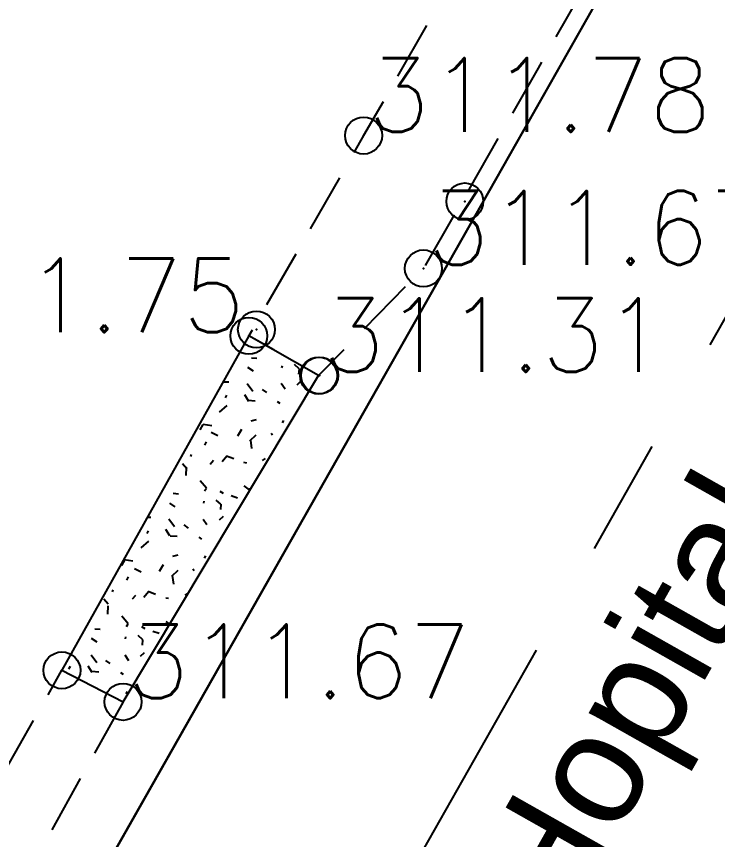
# Model space of a CAD drawing. Header units: millimetres. Extents: x 524954 to 526204, y 9523489 to 9524010.
# Drawn here: x 526058.29 to 526067.8, y 9523973.4 to 9523984.56 of the extents above; entities that cross this region are included whole.
import ezdxf
from ezdxf.enums import TextEntityAlignment as Align

# ---------------------------------------------------------------- set-up
doc = ezdxf.new("R2010")
doc.units = ezdxf.units.MM
doc.header["$PDMODE"] = 32
doc.header["$PDSIZE"] = 0.5
doc.linetypes.add('AXES2', pattern=[28.575, 19.05, -3.175, 3.175, -3.175])
doc.linetypes.add('CACHE2', pattern=[4.7625, 3.175, -1.5875])
for name, color, linetype in [('Axe_Route_Existante', 1, 'AXES2'), ('Bord_Route_Existante', 6, 'Continuous'), ('Caniveau', 5, 'CACHE2'), ('TopoAlt', 3, 'Continuous'), ('TOPOJIS', 7, 'Continuous'), ('Toponomie', 7, 'CACHE2')]:
    doc.layers.add(name, color=color, linetype=linetype)
doc.layers.add('Bord_Route_Existante_POLY3D', color=6, linetype='Continuous', plot=False)
doc.styles.add('Simplex 1.0', font='Simplex.shx', dxfattribs={"width": 0.99, "height": 1})
doc.styles.get("Standard").update_dxf_attribs({"font": 'arial.ttf'})

# ---------------------------------------------------------------- blocks, each defined once
blk = doc.blocks.new('TCPOINT M')
at = {"color": 0}
blk.add_point((0, 0), dxfattribs=at)
at = {"layer": 'TopoAlt', "style": 'Simplex 1.0', "width": 0.99}
blk.add_attdef('ALT', (0.15, 0.15), '', height=1, dxfattribs=at)

msp = doc.modelspace()

# ---------------------------------------------------------------- hatches: boundary and pattern name
at = {"layer": 'Caniveau', "linetype": 'ByBlock', "ltscale": 0.25}
h = msp.add_hatch(dxfattribs=at)
h.set_pattern_fill('HAIE', color=256, scale=1.5, angle=15, style=0)
h.set_pattern_definition([(124.29004622, (1.014315, 0.277555), (-15.293218087377, 22.30173716473923), [0.0905085, -31.69392165]), (176.565051177, (0.2734, 1.4903), (-1.448888739435, -0.388228567652), [0.094695, -4.64872149026]), (121.927513064, (0.17885, 1.496014), (-10.8425263371845, 17.28263934204195), [0.10269, -35.95975584045]), (126.250505507, (0.631744, 0.169275), (-4.8389203171242, 6.4679865618761), [0.1297425, -28.8400693737]), (43.4429286244, (0.21172, 0.96068), (13.6084047277852, 12.96384668075138), [0.11664, -40.82539219185]), (98.6598082541, (0.22912, 0.84592), (-0.3882285676543, 1.448888739434), [0.11607, -13.4670077072]), (43.0724869359, (0.83904, 1.70824), (16.1179536390994, 15.18919255559585), [0.0726255, -25.4273745]), (84.4439547804, (1.2538, 0.40807), (0.2842030364745, 4.7348947859612), [0.07305, -12.74295561798]), (137.905242923, (1.256676, 0.479656), (-4.0624631818282, 3.57020908299136), [0.086475, -30.28621009695]), (150, (1.2926, 0.6264), (-1.44888873943, -0.38822856765), [0.0544155, -2.06690484356]), (171.250505507, (1.131025, 1.543215), (-25.89981980446587, 3.93056409362894), [0.116805, -40.85269585125]), (60, (0.9734, 1.4876), (-0.38822856765, 1.44888873943), [0.084633, -2.03668734356]), (63.3664606634, (1.04099, 1.2846), (7.0363926348268, 14.3087098890701), [0.05142, -18.0109718682]), (49.6951535312, (1.11781, 1.03094), (11.7712874207194, 14.02450685250895), [0.067575, -23.6495074512]), (143.290163192, (0.422714, 1.609965), (-7.7366977959753, 5.69152942658283), [0.06918, -36.2419753107]), (87.2553283749, (0.785944, 0.848996), (1.60119268767716, 34.5931522410971), [0.11217, -39.2610442452]), (130.346175942, (0.79134, 0.96101), (-2.2253458747472, 2.50954891121583), [0.08988, -31.4458140624]), (130.016893478, (1.06139, 0.69732), (-2.2253458747352, 2.5095489112154), [0.13194, -24.6974780358]), (56.1859251657, (1.03597, 0.65945), (1.060660171784, 1.837117307093), [0.045405, -15.89981371905]), (78.434948823, (1.0232, 0.49226), (-0.388228567653, 1.448888739434), [0.0286695, -3.32543246625]), (146.185925166, (0.63713, 0.44636), (-1.8371173070985, 1.0606601717743), [0.090855, -15.85436371905]), (174.44395478, (0.67993, 0.61705), (-4.7348947859592, 0.2842030365075), [0.073053, -12.74295261798]), (34.7988763545, (0.392334, 0.69927), (14.38486186310108, 10.06606920187948), [0.050085, -39.8059057668]), (131.565051177, (0.5082, 1.0268), (-1.837117307086, 1.060660171782), [0.0286695, -3.32543246625]), (60, (0.6443, 1.196), (-0.38822856765, 1.44888873943), [0.0362775, -2.08504284356]), (71.309932474, (0.8487, 1.12684), (0.672431604126, 3.28600604652), [0.0308685, -5.3774584132]), (146.185925166, (0.60991, 1.45669), (-1.8371173070985, 1.0606601717743), [0.045465, -15.89975371905]), (15, (0.216, 1.2225), (-0.38822856765, 1.44888873943), [0.075, -1.425]), (161.309932474, (0.03296, 0.1739), (-3.28600604652, 0.672431604126), [0.092355, -5.3159719132]), (158.130102354, (-0.01632, 0.7048), (-5.123123353604, 1.73309177592), [0.106836, -7.393164]), (51.3843518158, (-0.178414, 0.66585), (4.63086925477394, 5.8995804889095), [0.1008255, -35.3004456636]), (151.73570459, (-0.18076, 0.988105), (-29.0056483458238, 15.52167400838734), [0.099864, -34.91798859]), (40.7099537808, (-0.21255, 1.33803), (2.5095489112126, 2.2253458747396), [0.13764, -44.81233219125]), (142.405356631, (0.18647, 0.29455), (-19.53585877371486, 14.9532679362278), [0.0915, -32.0099018385]), (60, (0.2564, 0.0833), (-0.38822856765, 1.44888873943), [0.0423165, -2.07900384355]), (168.434948823, (0.15775, 0.6497), (-1.448888739433, -0.388228567656), [0.0381525, -3.31594946625]), (182.471192291, (0.30467, 0.29967), (-7.632672264823, -0.492254098855), [0.11832, -13.71099668593]), (60, (0.0374, 1.0194), (-0.38822856765, 1.44888873943), [0.1060665, -2.01525384356])])
h.paths.add_polyline_path([(526061.444, 9523980.228), (526058.91, 9523975.692), (526059.738, 9523975.264), (526062.389, 9523979.687)])

# ---------------------------------------------------------------- linework, layer by layer
at = {"layer": 'Axe_Route_Existante', "ltscale": 0.5, "flags": 128}
msp.add_lwpolyline([(525586.699, 9523773.004), (525594.438, 9523777.106), (525618.223, 9523789.407), (525625.013, 9523793.73), (525631.595, 9523797.596), (525637.632, 9523800.898), (525652.791, 9523807.42), (525669.106, 9523811.823), (525685.979, 9523814.884), (525693.088, 9523815.654), (525707.454, 9523816.694), (525717.039, 9523816.84), (525725.297, 9523816.644), (525729.698, 9523816.378), (525741.406, 9523815.177), (525741.84, 9523815.117), (525749.699, 9523813.877), (525775.145, 9523809.302), (525803.422, 9523804.201), (525817.048, 9523801.682), (525827.851, 9523799.771), (525839.056, 9523798.429), (525854.65, 9523797.376), (525870.172, 9523796.814), (525884.208, 9523797.02), (525899.003, 9523797.789), (525917.125, 9523799.773), (525932.341, 9523803.156), (525937.747, 9523804.809), (525941.803, 9523806.256), (525947.141, 9523808.768), (525964.848, 9523819.198), (525980.541, 9523832.453), (525991.817, 9523846.401), (526001.896, 9523863.645), (526032.968, 9523917.472), (526051.53, 9523951.634), (526076.259, 9523995.188)], dxfattribs=at)
at = {"layer": 'Bord_Route_Existante', "flags": 128}
msp.add_lwpolyline([(525977.621, 9523834.354), (525979.224, 9523836.114), (525987.097, 9523845.854), (525988.674, 9523848.001), (525990.485, 9523850.842), (525993.25, 9523855.431), (525997.166, 9523862.351), (525998.821, 9523865.297), (526004.258, 9523874.895), (526013.154, 9523890.734), (526018.581, 9523900.329), (526023.628, 9523909.305), (526030.013, 9523920.501), (526032.054, 9523924.033), (526034.618, 9523928.608), (526044.187, 9523945.542), (526045.512, 9523948.368), (526072.817, 9523996.498), (526072.817, 9523996.498), (526072.817, 9523996.498)], dxfattribs=at)
at = {"layer": 'Bord_Route_Existante_POLY3D'}
msp.add_polyline3d([(526072.817, 9523996.498, 311.96), (526045.512, 9523948.368, 310.79), (526044.187, 9523945.542, 310.76), (526036.198, 9523931.468, 310.43), (526034.618, 9523928.608, 310.27), (526032.063, 9523924.09, 310.11), (526032.054, 9523924.033, 310.12), (526030.013, 9523920.501, 310.01), (526024.075, 9523910.007, 309.53), (526023.628, 9523909.305, 309.47), (526018.581, 9523900.329, 308.97), (526013.154, 9523890.734, 308.37), (526004.258, 9523874.895, 307.32)], dxfattribs=at)
at = {"layer": 'Caniveau', "ltscale": 0.25, "flags": 128}
msp.add_lwpolyline([(526066.217, 9523988.569), (526062.999, 9523982.941), (526061.443, 9523980.226)], dxfattribs=at)
at = {"layer": 'Caniveau', "ltscale": 0.25, "elevation": 311.67, "flags": 128}
for points in [[(526067.757, 9523988.078), (526065.365, 9523983.857), (526063.809, 9523981.141), (526062.389, 9523979.687), (526061.444, 9523980.228)], [(526059.738, 9523975.264), (526049.469, 9523956.809), (526048.544, 9523957.391), (526058.91, 9523975.692)]]:
    msp.add_lwpolyline(points, dxfattribs=at)
at = {"layer": 'Caniveau', "linetype": 'ByBlock', "elevation": 311.67, "flags": 128}
msp.add_lwpolyline([(526061.444, 9523980.228), (526058.91, 9523975.692), (526059.738, 9523975.264), (526062.389, 9523979.687), (526061.444, 9523980.228)], dxfattribs=at)

# ---------------------------------------------------------------- block references
at = {"layer": 'TOPOJIS'}
ref = msp.add_blockref('TCPOINT M', (526062.999, 9523982.941, 311.78), dxfattribs=at)
ref.add_attrib('ALT', '311.78', (526063.049, 9523982.991, 311.78), dxfattribs={"layer": 'TopoAlt', "height": 1, "style": 'Simplex 1.0', "width": 0.99})
for p in [(526064.371, 9523982.049, 311.67), (526061.546, 9523980.313, 311.31), (526062.403, 9523979.689, 311.64), (526058.91, 9523975.692, 311.7)]:
    msp.add_blockref('TCPOINT M', p, dxfattribs=at)
ref = msp.add_blockref('TCPOINT M', (526063.809, 9523981.141, 311.67), dxfattribs=at)
ref.add_attrib('ALT', '311.67', (526063.859, 9523981.191, 311.67), dxfattribs={"layer": 'TopoAlt', "height": 1, "style": 'Simplex 1.0', "width": 0.99})
ref = msp.add_blockref('TCPOINT M', (526061.443, 9523980.226, 311.75), dxfattribs=at)
ref.add_attrib('ALT', '311.75', dxfattribs={"layer": 'TopoAlt', "height": 1, "style": 'Simplex 1.0', "width": 0.99}).set_placement((526061.393, 9523980.276, 311.75), align=Align.RIGHT)
ref = msp.add_blockref('TCPOINT M', (526062.389, 9523979.687, 311.31), dxfattribs=at)
ref.add_attrib('ALT', '311.31', (526062.439, 9523979.737, 311.31), dxfattribs={"layer": 'TopoAlt', "height": 1, "style": 'Simplex 1.0', "width": 0.99})
ref = msp.add_blockref('TCPOINT M', (526059.738, 9523975.264, 311.67), dxfattribs=at)
ref.add_attrib('ALT', '311.67', (526059.788, 9523975.314, 311.67), dxfattribs={"layer": 'TopoAlt', "height": 1, "style": 'Simplex 1.0', "width": 0.99})

# ---------------------------------------------------------------- texts
at = {"layer": 'Toponomie', "insert": (526064.36, 9523972.834), "char_height": 1.5, "width": 38.52036, "attachment_point": 1, "rotation": 60.5279}
msp.add_mtext('Hopital de MAKELEKELE >>', dxfattribs=at)

doc.saveas('drawing.dxf')
